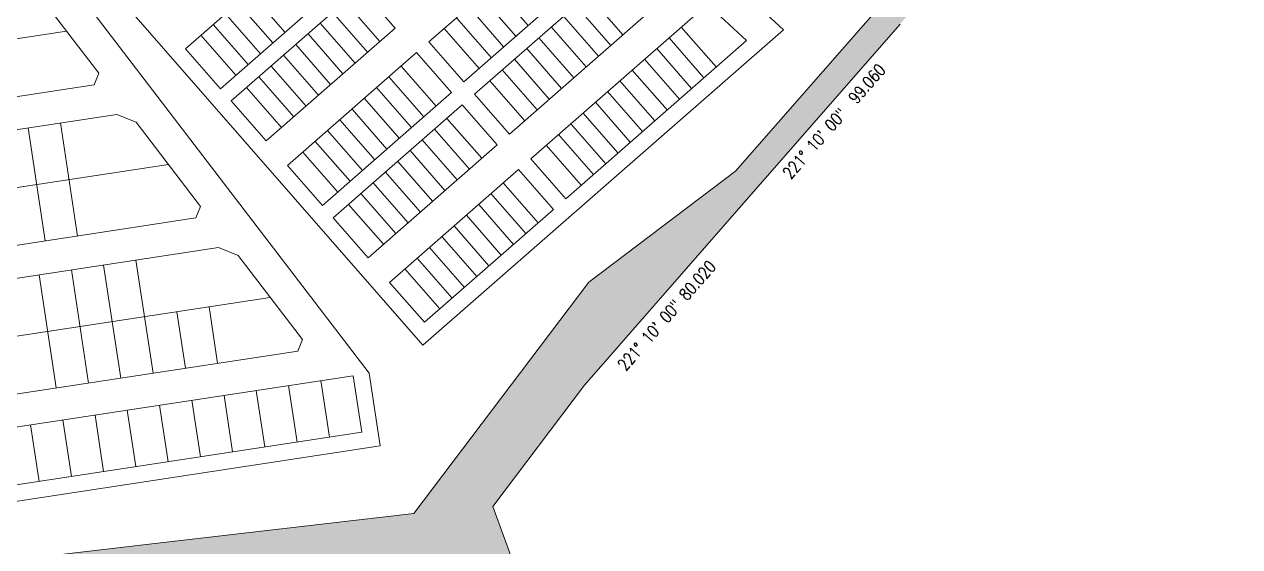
# Model space of a CAD drawing. Header units: millimetres. Extents: x 4167 to 8975, y 2111 to 5892.
# Drawn here: x 4992.5 to 5446.6, y 2382.9 to 2577.9 of the extents above; entities that cross this region are included whole.
import ezdxf

# ---------------------------------------------------------------- set-up
doc = ezdxf.new("R2010")
doc.units = ezdxf.units.MM
doc.linetypes.add('MP$0$DASHED', pattern=[0.75, 0.5, -0.25])
for name, color, linetype, lineweight in [('MP$0$BND COORD', 7, 'Continuous', 5), ('MP$0$z_boundary', 6, 'Continuous', 5), ('MP$0$ZAM_KAWASAN.LAPANG', 84, 'Continuous', 5), ('MP$0$ZAM_SUSUNATUR', 7, 'Continuous', 5)]:
    doc.layers.add(name, color=color, linetype=linetype, lineweight=lineweight)
doc.styles.add('MP$0$Standard', font='romans__.ttf')

msp = doc.modelspace()

# ---------------------------------------------------------------- hatches: boundary and pattern name
at = {"layer": 'MP$0$ZAM_KAWASAN.LAPANG'}
h = msp.add_hatch(color=256, dxfattribs=at)
h.paths.add_polyline_path([(5224.51, 3006.33), (5193.59, 3019.67), (5208.07, 2974.32)])
h.paths.add_polyline_path([(5465.54, 2939.86), (5513.36, 2981.06), (5389.58, 2935.15), (5389.59, 2935.17), (5389.6, 2935.16), (5389.6, 2935.16), (5389.6, 2935.15), (5243.03, 2998.35), (5232.96, 2978.75), (5388.99, 2911.47)])
h.paths.add_polyline_path([(4551.11, 2327.19), (4540.06, 2356.51), (4484.66, 2451.66), (4427.19, 2550.38), (4402.87, 2544.28), (4466.61, 2429.96), (4507.4, 2356.79), (4465.98, 2289.17), (4755.14, 2322.69), (4752.66, 2337.48), (4590.02, 2318.62)])
h.paths.add_polyline_path([(5167.55, 2397.85), (5201.84, 2443.15), (5254.51, 2503.39), (5319.72, 2577.97), (5374.47, 2640.34), (5374.47, 2640.34), (5374.44, 2640.37), (5397.87, 2667.07), (5425.31, 2651.79), (5435.19, 2657.74), (5395.72, 2679.71), (5258.24, 2523.08), (5203.39, 2481.66), (5137.99, 2395.24), (5041.24, 2384.03), (4842.36, 2360.96), (4780.35, 2341.66), (4782.99, 2325.92), (5177.22, 2371.63)])
h.paths.add_polyline_path([(4468.93, 2844.12), (4467.63, 2862.18), (4467, 2862.14), (4457.48, 2994.2), (4507.25, 3106.91), (4650.26, 3159.12), (4670.82, 3205.67), (4676.88, 3208.09), (5169.92, 3001.75), (5159.5, 3034.39), (4636.5, 3259.91), (4608.38, 3191.78), (4507.08, 3154.79), (4495.93, 3150.73), (4429.12, 2999.44), (4431.89, 2945.56), (4433.17, 2920.49), (4444.61, 2809.44), (4359.65, 2835.89), (4300.26, 2758.41), (4312.97, 2698.86), (4378.08, 2587.01), (4392.41, 2562.4), (4416.65, 2568.47), (4351.78, 2679.89), (4325.65, 2711.31), (4316.38, 2754.77), (4365.18, 2818.46), (4475.36, 2784.16)])

# ---------------------------------------------------------------- linework, layer by layer
at = {"layer": 'MP$0$z_boundary', "color": 10, "ltscale": 25000}
for p, q in [((5319.72, 2577.97), (5254.51, 2503.39)), ((5254.51, 2503.39), (5201.84, 2443.15)), ((5201.84, 2443.15), (5167.55, 2397.85)), ((5167.55, 2397.85), (5177.23, 2371.61))]:
    msp.add_line(p, q, dxfattribs=at)
at = {"layer": 'MP$0$z_boundary', "color": 10, "linetype": 'MP$0$DASHED', "ltscale": 25000}
for p, q in [((5319.72, 2577.97), (5254.51, 2503.39)), ((5254.51, 2503.39), (5201.84, 2443.15)), ((5201.84, 2443.15), (5167.55, 2397.85)), ((5167.55, 2397.85), (5177.23, 2371.61))]:
    msp.add_line(p, q, dxfattribs=at)
at = {"layer": 'MP$0$ZAM_SUSUNATUR'}
for p, q in [((5258.24, 2523.08), (5395.72, 2679.71)), ((4971.75, 2652.16), (5141.46, 2458.05)), ((4969.46, 2646.06), (5121.36, 2447.62)), ((5143.66, 2571.3), (5201.36, 2621.76)), ((5052.76, 2568.76), (5100.95, 2610.89)), ((5156.7, 2556.39), (5219.48, 2611.28)), ((5160.71, 2551.8), (5223.99, 2607.13)), ((5065.8, 2553.84), (5113.99, 2595.97)), ((4996.25, 2591), (5020.29, 2559.61)), ((5069.81, 2549.25), (5118, 2591.39)), ((5076.85, 2589.82), (5089.9, 2574.91)), ((5118, 2591.39), (5131.04, 2576.47)), ((5167.75, 2592.37), (5180.79, 2577.45)), ((5173.75, 2536.88), (5235.22, 2590.63)), ((5203.16, 2588.91), (5216.2, 2574)), ((5203.16, 2588.91), (5216.2, 2574)), ((5072.27, 2585.81), (5085.31, 2570.9)), ((5112.26, 2586.37), (5125.31, 2571.45)), ((5158.57, 2584.34), (5171.61, 2569.43)), ((5163.16, 2588.36), (5176.2, 2573.44)), ((5198.57, 2584.9), (5211.61, 2569.99)), ((5067.68, 2581.8), (5080.72, 2566.88)), ((5107.68, 2582.36), (5120.72, 2567.44)), ((5153.98, 2580.33), (5167.02, 2565.42)), ((5181.77, 2527.71), (5244.26, 2582.33)), ((5193.98, 2580.89), (5207.02, 2565.97)), ((5262.37, 2571.86), (5251.06, 2582.25)), ((5063.09, 2577.79), (5076.13, 2562.87)), ((5082.85, 2534.34), (5131.04, 2576.47)), ((5103.09, 2578.34), (5116.13, 2563.43)), ((5141.46, 2458.05), (5276.12, 2575.78)), ((5149.39, 2576.32), (5162.43, 2561.4)), ((5189.39, 2576.88), (5202.43, 2561.96)), ((5237.99, 2576.86), (5251.03, 2561.94)), ((5058.5, 2573.77), (5071.54, 2558.86)), ((5098.5, 2574.33), (5111.54, 2559.42)), ((5143.66, 2571.3), (5156.7, 2556.39)), ((5184.8, 2572.86), (5197.84, 2557.95)), ((5194.81, 2512.79), (5262.37, 2571.86)), ((5233.4, 2572.85), (5246.44, 2557.93)), ((5052.76, 2568.76), (5065.8, 2553.84)), ((5089.32, 2566.31), (5102.36, 2551.39)), ((5090.88, 2525.16), (5139.07, 2567.29)), ((5093.91, 2570.32), (5106.95, 2555.4)), ((5139.07, 2567.29), (5152.11, 2552.38)), ((5180.21, 2568.85), (5193.25, 2553.94)), ((5228.81, 2568.83), (5241.85, 2553.92)), ((5084.73, 2562.29), (5097.77, 2547.38)), ((5133.33, 2562.28), (5146.37, 2547.36)), ((5175.62, 2564.84), (5188.66, 2549.92)), ((5224.23, 2564.82), (5237.27, 2549.91)), ((5224.23, 2564.82), (5237.27, 2549.91)), ((5020.29, 2559.61), (5018.55, 2555.29)), ((5080.14, 2558.28), (5093.18, 2543.37)), ((5128.74, 2558.26), (5141.78, 2543.35)), ((5171.03, 2560.83), (5184.08, 2545.91)), ((5219.64, 2560.81), (5232.68, 2545.89)), ((4776.9, 2518.5), (5018.55, 2555.29)), ((5075.55, 2554.27), (5088.59, 2539.35)), ((5124.15, 2554.25), (5137.19, 2539.34)), ((5166.45, 2556.81), (5179.49, 2541.9)), ((5210.46, 2552.78), (5223.5, 2537.87)), ((5215.05, 2556.8), (5228.09, 2541.88)), ((5069.81, 2549.25), (5082.85, 2534.34)), ((5103.92, 2510.25), (5152.11, 2552.38)), ((5119.56, 2550.24), (5132.6, 2535.32)), ((5160.71, 2551.8), (5173.75, 2536.88)), ((5205.87, 2548.77), (5218.91, 2533.86)), ((4776.45, 2506.1), (5027, 2544.24)), ((5027, 2544.24), (5034.3, 2541.3)), ((5107.93, 2505.66), (5156.12, 2547.79)), ((5114.97, 2546.23), (5128.01, 2531.31)), ((5156.12, 2547.79), (5169.16, 2532.87)), ((5201.28, 2544.76), (5214.32, 2529.84)), ((4993.89, 2539.2), (5000.32, 2497.02)), ((5005.95, 2541.04), (5012.37, 2498.85)), ((5034.3, 2541.3), (5058.33, 2509.9)), ((5110.38, 2542.21), (5123.42, 2527.3)), ((5150.38, 2542.77), (5163.42, 2527.86)), ((5196.69, 2540.75), (5209.73, 2525.83)), ((5105.79, 2538.2), (5118.84, 2523.29)), ((5141.2, 2534.75), (5154.25, 2519.83)), ((5145.79, 2538.76), (5158.83, 2523.84)), ((5192.1, 2536.73), (5205.14, 2521.82)), ((5096.62, 2530.18), (5109.66, 2515.26)), ((5101.21, 2534.19), (5114.25, 2519.27)), ((5120.97, 2490.74), (5169.16, 2532.87)), ((5136.62, 2530.73), (5149.66, 2515.82)), ((5187.51, 2532.72), (5200.55, 2517.81)), ((5090.88, 2525.16), (5103.92, 2510.25)), ((5132.03, 2526.72), (5145.07, 2511.81)), ((5181.77, 2527.71), (5194.81, 2512.79)), ((5127.44, 2522.71), (5140.48, 2507.79)), ((5129, 2481.56), (5177.19, 2523.69)), ((5177.19, 2523.69), (5190.23, 2508.78)), ((5203.39, 2481.66), (5258.24, 2523.08)), ((5122.85, 2518.7), (5135.89, 2503.78)), ((5171.45, 2518.68), (5184.49, 2503.76)), ((5118.26, 2514.68), (5131.3, 2499.77)), ((5166.86, 2514.67), (5179.9, 2499.75)), ((5058.33, 2509.9), (5056.59, 2505.58)), ((5113.67, 2510.67), (5126.71, 2495.76)), ((5142.04, 2466.65), (5190.23, 2508.78)), ((5162.27, 2510.65), (5175.31, 2495.74)), ((5056.59, 2505.58), (4776.93, 2463.01)), ((5107.93, 2505.66), (5120.97, 2490.74)), ((5153.09, 2502.63), (5166.13, 2487.71)), ((5157.68, 2506.64), (5170.72, 2491.73)), ((5148.5, 2498.62), (5161.54, 2483.7)), ((4778.97, 2450.98), (5065.05, 2494.54)), ((5065.05, 2494.54), (5072.35, 2491.6)), ((5143.91, 2494.6), (5156.95, 2479.69)), ((5034.19, 2489.84), (5040.61, 2447.65)), ((5072.35, 2491.6), (5096.38, 2460.2)), ((5139.32, 2490.59), (5152.36, 2475.68)), ((4998.03, 2484.34), (5004.45, 2442.15)), ((5010.08, 2486.17), (5016.5, 2443.98)), ((5022.14, 2488.01), (5028.56, 2445.82)), ((5134.73, 2486.58), (5147.77, 2471.66)), ((5129, 2481.56), (5142.04, 2466.65)), ((5137.99, 2395.24), (5203.39, 2481.66)), ((5061.51, 2472.42), (5064.72, 2451.33)), ((5049.45, 2470.58), (5052.66, 2449.49)), ((5094.64, 2455.88), (5096.38, 2460.2)), ((5094.64, 2455.88), (4786.09, 2408.9)), ((5115.34, 2446.7), (4777.53, 2395.27)), ((5103.28, 2444.87), (5106.5, 2423.78)), ((5115.34, 2446.7), (5118.55, 2425.61)), ((5121.36, 2447.62), (5125.49, 2420.5)), ((5067.13, 2439.36), (5070.34, 2418.27)), ((5079.18, 2441.2), (5082.39, 2420.11)), ((5091.23, 2443.03), (5094.44, 2421.94)), ((5043.02, 2435.69), (5046.23, 2414.6)), ((5055.07, 2437.53), (5058.28, 2416.44)), ((5006.86, 2430.19), (5010.07, 2409.1)), ((5018.91, 2432.02), (5022.12, 2410.93)), ((5030.97, 2433.86), (5034.18, 2412.77)), ((4994.81, 2428.35), (4998.02, 2407.26)), ((5041.24, 2384.03), (5137.99, 2395.24)), ((4842.36, 2360.96), (5041.24, 2384.03))]:
    msp.add_line(p, q, dxfattribs=at)
for points in [[(5276.12, 2575.78), (5108.62, 2729.72)], [(4773.14, 2539.51), (5008.27, 2575.31)], [(4771.15, 2483.71), (5046.32, 2525.6)], [(4778.01, 2429.26), (5084.37, 2475.9)], [(4781.06, 2374.22), (5118.55, 2425.61)], [(4776.05, 2367.29), (5125.49, 2420.5)]]:
    msp.add_lwpolyline(points, dxfattribs=at)

# ---------------------------------------------------------------- texts
at = {"layer": 'MP$0$BND COORD', "color": 7, "style": 'MP$0$Standard', "width": 0.8}
for s, rotation, p in [('221%%D 10\' 00"  99.060', 48.7211, (5278.85, 2519.76)), ('221%%D 10\' 00" 80.020', 48.84, (5217.16, 2448.14))]:
    msp.add_text(s, height=4.4999, rotation=rotation, dxfattribs=at).set_placement(p)

doc.saveas('drawing.dxf')
